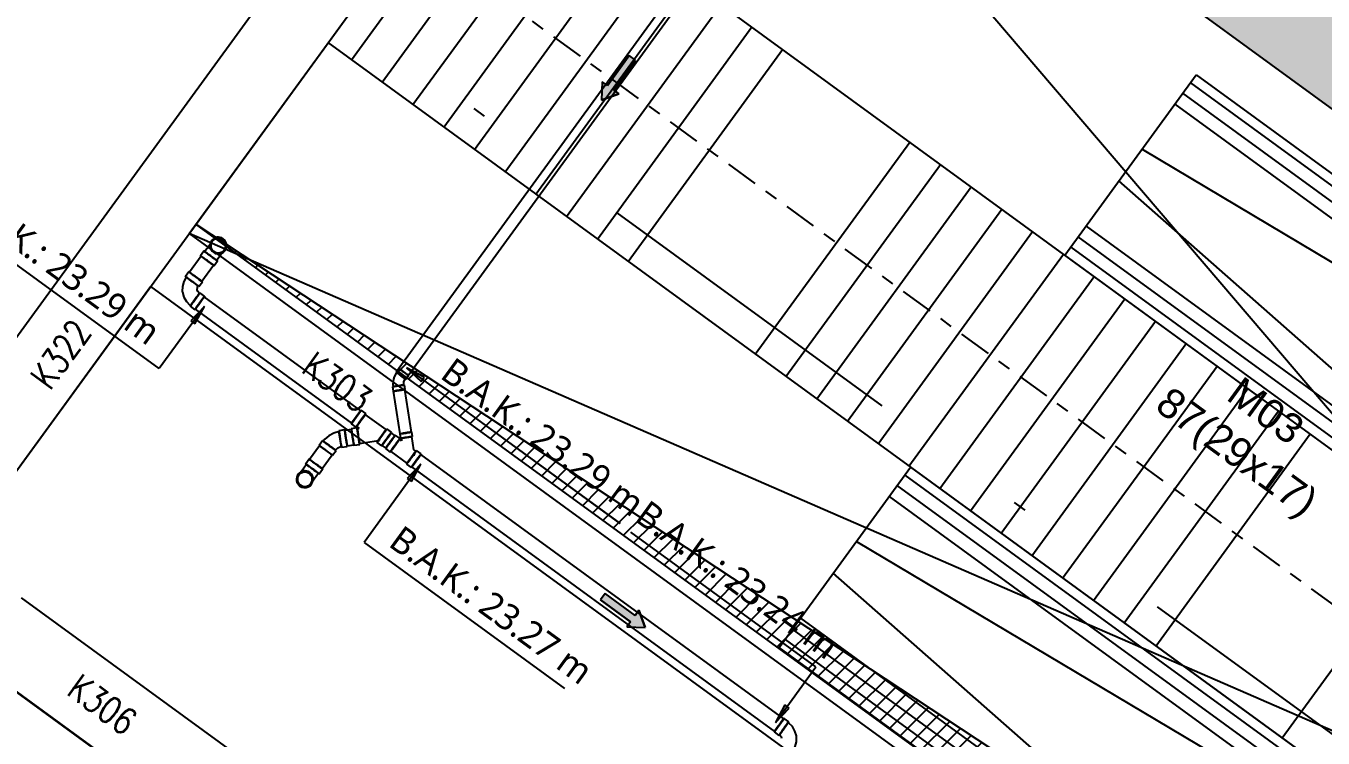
# Model space of a CAD drawing. Header units: millimetres. Extents: x 400382 to 401500, y 4543975 to 4544133.
# Drawn here: x 400791.23 to 400801.12, y 4544102.98 to 4544108.41 of the extents above; entities that cross this region are included whole.
import ezdxf
from ezdxf.enums import TextEntityAlignment as Align

# ---------------------------------------------------------------- set-up
doc = ezdxf.new("R2010")
doc.units = ezdxf.units.MM
for name, pattern in [('AKS', [3, 2.5, -0.25, 0, -0.25]), ('CENTER', [2, 1.25, -0.25, 0.25, -0.25]), ('CONTINU', [0]), ('DASHDOT2', [0.5, 0.25, -0.125, 0, -0.125]), ('HIDDEN', [0.375, 0.25, -0.125])]:
    doc.linetypes.add(name, pattern=pattern)
for name, color, linetype in [('aks prota', 2, 'AKS'), ('boşluk prota', 2, 'Continuous'), ('boşluk taraması prota', 252, 'Continuous'), ('kiriş prota', 6, 'Continuous'), ('kolon tarama prota', 252, 'Continuous'), ('merdiven prota', 2, 'Continuous'), ('perde prota', 1, 'Continuous'), ('PRT-AL-TUNEL_EKSENI', 14, 'DASHDOT2'), ('prt-s-taxis', 7, 'Continuous'), ('skesit prota', 7, 'Continuous'), ('st_s_ölçü', 4, 'Continuous'), ('TARAMA', 8, 'Continuous')]:
    doc.layers.add(name, color=color, linetype=linetype)
doc.styles.add('PRT-MI-a_Arial', font='Arial.ttf', dxfattribs={"height": 30})
doc.styles.add('Segoe UI Light_1', font='', dxfattribs={"height": 200})
doc.styles.add('TKIRIS', font='romanstw.shx')
doc.styles.get('Segoe UI Light_1').set_extended_font_data('Segoe UI Light')

# ---------------------------------------------------------------- blocks, each defined once
blk = doc.blocks.new('Flow Direction - Flow Direction _25mm_-1035271-_17_70 m  ARA KAT')
at = {"layer": 'TARAMA'}
blk.add_hatch(color=256, dxfattribs=at).paths.add_polyline_path([(0, 0), (-117, -78), (-117, -30), (-400, -30), (-400, 30), (-117, 30), (-117, 78)], flags=0)
for p, q in [((-117, 30), (-400, 30)), ((-400, 30), (-400, -30)), ((-117, 30), (-400, 30)), ((-400, 30), (-400, -30)), ((0, 0), (-117, 78)), ((-117, 78), (-117, 30)), ((-117, 78), (0, 0)), ((-117, 30), (-117, 78)), ((-117, -78), (0, 0)), ((-117, -78), (0, 0)), ((-400, -30), (-117, -30)), ((-117, -30), (-400, -30)), ((-117, -30), (-117, -78)), ((-117, -30), (-117, -78))]:
    blk.add_line(p, q, dxfattribs=at)
blk = doc.blocks.new('17.60 mekanik')
at = {"layer": 'kolon tarama prota'}
for points in [[(138307.45, 65008.93), (138297.03, 64997.96), (138300.23, 64995.63)], [(138461.76, 64962.32), (138472.74, 64951.91), (138475.06, 64955.1)], [(138472.79, 64888.8), (138462.38, 64877.83), (138465.57, 64875.5)], [(138743.3, 64692.26), (138753.72, 64703.24), (138750.52, 64705.56)]]:
    blk.add_hatch(color=256, dxfattribs=at).paths.add_polyline_path(points, flags=0)
for p, q in [((138784.01, 65413.51), (138455.79, 64961.76)), ((138463.07, 64956.47), (138791.29, 65408.22)), ((138272.94, 64961.43), (138115.02, 65076.16)), ((138307.1, 65051.05), (138304.48, 65047.46)), ((138304.87, 65047.18), (138295.97, 65034.93)), ((138314.8, 65039.96), (138317.41, 65043.56)), ((138295.58, 65035.21), (138292.97, 65031.61)), ((138305.52, 65027.99), (138314.41, 65040.24)), ((138303.29, 65024.12), (138305.9, 65027.71)), ((138307.65, 65016.66), (138304.05, 65019.28)), ((138426.81, 64929.5), (138307.37, 65016.28)), ((138307.45, 65008.93), (138272.94, 64961.43)), ((138296.56, 65008.96), (138300.16, 65006.35)), ((138307.45, 65008.93), (138297.03, 64997.96)), ((138300.23, 64995.63), (138307.45, 65008.93)), ((138300.44, 65006.73), (138419.87, 64919.96)), ((138297.03, 64997.96), (138300.23, 64995.63)), ((138455.73, 64961.81), (138453.67, 64958.98)), ((138461.76, 64962.32), (138472.74, 64951.91)), ((138475.06, 64955.1), (138461.76, 64962.32)), ((138461.76, 64962.32), (138624.82, 64843.86)), ((138461.08, 64953.6), (138463.14, 64956.43)), ((138472.74, 64951.91), (138475.06, 64955.1)), ((138451, 64947.83), (138451.54, 64944.37)), ((138451.62, 64944.38), (138456.77, 64911.89)), ((138460.59, 64945.8), (138460.04, 64949.26)), ((138465.66, 64913.3), (138460.51, 64945.79)), ((138624.82, 64843.86), (138484.38, 64945.89)), ((138430.68, 64927.27), (138427.09, 64929.89)), ((138446.27, 64915.13), (138430.3, 64926.74)), ((138414.54, 64914.9), (138410.15, 64914.21)), ((138419.72, 64915.24), (138414.62, 64914.43)), ((138419.59, 64919.57), (138423.19, 64916.96)), ((138424.03, 64916.4), (138419.64, 64915.71)), ((138423.58, 64917.49), (138425.65, 64915.99)), ((138425.65, 64915.99), (138424.14, 64915.75)), ((138450.26, 64913.05), (138446.66, 64915.67)), ((138452.91, 64910.54), (138449.98, 64912.67)), ((138466.28, 64909.85), (138465.73, 64913.31)), ((138395.51, 64902.72), (138387.88, 64892.22)), ((138397.74, 64906.6), (138395.13, 64903)), ((138412.15, 64901.61), (138416.54, 64902.31)), ((138416.46, 64902.78), (138421.56, 64903.59)), ((138421.64, 64903.12), (138426.03, 64903.81)), ((138425.93, 64904.46), (138438.72, 64906.49)), ((138438.72, 64906.49), (138439.56, 64905.88)), ((138439.17, 64905.35), (138442.76, 64902.74)), ((138440.16, 64906.72), (138441.06, 64906.86)), ((138440.94, 64907.73), (138440.9, 64907.79)), ((138443.04, 64903.12), (138445.97, 64900.99)), ((138456.79, 64908.31), (138453.19, 64910.92)), ((138458.02, 64906.6), (138456.4, 64907.78)), ((138456.69, 64911.88), (138457.24, 64908.42)), ((138457.71, 64908.5), (138458.01, 64906.6)), ((138467.38, 64899.79), (138465.8, 64909.78)), ((138387.5, 64892.5), (138384.88, 64888.91)), ((138397.43, 64885.29), (138405.06, 64895.79)), ((138405.44, 64895.51), (138408.05, 64899.1)), ((138445.69, 64900.61), (138449.29, 64898)), ((138449.68, 64898.53), (138462.21, 64889.42)), ((138466.72, 64895.68), (138466.75, 64895.63)), ((138468.93, 64898.67), (138467.38, 64899.79)), ((138468.01, 64895.86), (138467.81, 64897.13)), ((138472.91, 64896.59), (138469.32, 64899.21)), ((138749.64, 64694.95), (138472.63, 64896.21)), ((138395.2, 64881.41), (138397.81, 64885.01)), ((138472.79, 64888.8), (138429.45, 64829.14)), ((138461.82, 64888.89), (138465.42, 64886.28)), ((138472.79, 64888.8), (138462.38, 64877.83)), ((138465.57, 64875.5), (138472.79, 64888.8)), ((138465.7, 64886.66), (138742.71, 64685.4)), ((138462.38, 64877.83), (138465.57, 64875.5)), ((138774.08, 64734.62), (138633.02, 64837.11)), ((138429.45, 64829.14), (138582.52, 64717.93)), ((138743.3, 64692.26), (138774.08, 64734.62)), ((138750.52, 64705.56), (138743.3, 64692.26)), ((138753.72, 64703.24), (138750.52, 64705.56)), ((138743.3, 64692.26), (138753.72, 64703.24)), ((138753.52, 64692.72), (138749.92, 64695.33)), ((138742.43, 64685.02), (138746.03, 64682.41))]:
    blk.add_line(p, q, dxfattribs=at)
at = {"layer": 'kolon tarama prota', "flags": 128}
for points in [[(138313.42, 65058.63), (138315.13, 65060.19), (138317.32, 65060.94), (138319.63, 65060.76), (138321.4, 65059.89)], [(138307.63, 65050.67), (138309.41, 65053.11), (138311.01, 65055.32), (138312.29, 65057.07), (138313.11, 65058.21), (138313.42, 65058.63), (138313.42, 65058.63)], [(138314.68, 65050.65), (138313.12, 65052.36), (138312.37, 65054.55), (138312.55, 65056.86), (138313.42, 65058.63)], [(138322.66, 65051.91), (138320.95, 65050.35), (138318.76, 65049.6), (138316.45, 65049.78), (138314.68, 65050.65)], [(138322.66, 65051.91), (138322.39, 65051.53), (138321.58, 65050.42), (138320.32, 65048.68), (138318.73, 65046.49), (138316.95, 65044.05), (138316.88, 65043.95)], [(138321.4, 65059.89), (138322.96, 65058.18), (138323.71, 65055.99), (138323.53, 65053.68), (138322.66, 65051.91)], [(138293.51, 65031.22), (138291.65, 65027.86), (138290.67, 65024.15), (138290.64, 65020.31), (138290.73, 65019.64)], [(138302.02, 65021.43), (138302.18, 65023.39), (138302.75, 65024.51)], [(138303.67, 65018.74), (138302.4, 65020.24), (138302.02, 65021.43)], [(138290.73, 65019.64), (138291.79, 65015.95), (138293.73, 65012.64), (138296.42, 65009.9), (138296.95, 65009.49)], [(138451.69, 64953.56), (138451.3, 64949.87), (138451.47, 64947.9)], [(138454.06, 64958.69), (138452.29, 64955.44), (138451.69, 64953.56)], [(138459.56, 64949.19), (138459.65, 64951.62), (138459.66, 64951.64)], [(138459.66, 64951.64), (138460.68, 64953.86), (138460.69, 64953.88)], [(138410.26, 64913.55), (138406.24, 64912.44), (138402.57, 64910.44), (138399.45, 64907.67), (138398.27, 64906.21)], [(138407.52, 64899.49), (138409.38, 64901.25), (138411.74, 64902.21), (138412.04, 64902.26)], [(138379.63, 64880.56), (138379.91, 64880.94), (138380.72, 64882.05), (138381.98, 64883.78), (138383.57, 64885.97), (138385.34, 64888.41), (138385.42, 64888.52)], [(138379.63, 64880.56), (138381.35, 64882.12), (138383.54, 64882.87), (138385.85, 64882.69), (138387.62, 64881.82)], [(138380.9, 64872.57), (138379.34, 64874.29), (138378.59, 64876.48), (138378.77, 64878.79), (138379.63, 64880.56)], [(138388.88, 64873.84), (138387.17, 64872.28), (138384.98, 64871.53), (138382.67, 64871.71), (138380.9, 64872.57)], [(138387.62, 64881.82), (138389.18, 64880.11), (138389.93, 64877.92), (138389.75, 64875.61), (138388.88, 64873.84)], [(138394.67, 64881.8), (138392.89, 64879.35), (138391.29, 64877.15), (138390.01, 64875.39), (138389.18, 64874.25), (138388.88, 64873.84), (138388.88, 64873.84)], [(138759.35, 64682.04), (138758.29, 64685.72), (138756.35, 64689.04), (138753.66, 64691.78), (138753.13, 64692.19)], [(138746.41, 64682.94), (138747.68, 64681.44), (138748.06, 64680.25)], [(138756.57, 64670.46), (138758.43, 64673.82), (138759.41, 64677.53), (138759.44, 64681.37), (138759.35, 64682.04)]]:
    blk.add_lwpolyline(points, dxfattribs=at)
at = {"layer": 'kolon tarama prota'}
for centre, radius, start, end in [((138318.04, 65055.27), 6.38, 54, 234), ((138318.04, 65055.27), 6.38, 54, 234), ((138318.04, 65055.27), 5.71, 54, 234), ((138318.04, 65055.27), 5.9, 324, 144), ((138318.04, 65055.27), 6.38, 234, 54), ((138318.04, 65055.27), 6.38, 234, 54), ((138318.04, 65055.27), 5.9, 144, 324), ((138318.04, 65055.27), 5.72, 234, 54), ((138384.26, 64877.2), 6.38, 54, 234), ((138384.26, 64877.2), 6.38, 54, 234), ((138384.26, 64877.2), 5.72, 54, 234), ((138384.26, 64877.2), 5.9, 324, 144), ((138384.26, 64877.2), 6.38, 234, 54), ((138384.26, 64877.2), 6.38, 234, 54), ((138384.26, 64877.2), 5.9, 144, 324), ((138384.26, 64877.2), 5.72, 234, 54)]:
    blk.add_arc(centre, radius, start, end, dxfattribs=at)
for centre, major_axis, ratio, start_param, end_param in [((138312.25, 65047.31), (5.16, -3.75), 0.01, 1.570796, 4.712389), ((138312.25, 65047.31), (-4.62, 3.36), 0.01, 4.712389, 7.853982), ((138309.64, 65043.71), (-5.16, 3.75), 0.01, 4.712389, 7.853982), ((138309.64, 65043.71), (4.77, -3.47), 0.01, 3.141593, 4.712389), ((138309.64, 65043.71), (-4.77, 3.47), 0.01, 4.712389, 6.283185), ((138309.64, 65043.71), (5.16, -3.75), 0.01, 4.712389, 7.853982), ((138309.64, 65043.71), (4.77, -3.47), 0.01, 4.712389, 6.283185), ((138309.64, 65043.71), (4.77, -3.47), 0.01, 0, 1.570796), ((138312.25, 65047.31), (5.16, -3.75), 0.01, 4.712389, 7.853982), ((138312.25, 65047.31), (4.62, -3.36), 0.01, 4.712389, 7.853982), ((138298.13, 65027.87), (5.16, -3.75), 0.01, 0.010005, 3.151598), ((138298.13, 65027.87), (5.16, -3.75), 0.01, 3.151598, 6.293191), ((138298.13, 65027.87), (-4.62, 3.36), 0.01, 3.151598, 6.293191), ((138298.13, 65027.87), (-4.62, 3.36), 0.01, 0.010005, 3.151598), ((138300.74, 65031.46), (-5.16, 3.75), 0.01, 3.151598, 6.293191), ((138300.74, 65031.46), (5.16, -3.75), 0.01, 3.151598, 6.293191), ((138300.74, 65031.46), (4.77, -3.47), 0.01, 3.141593, 4.712389), ((138300.74, 65031.46), (4.77, -3.47), 0.01, 1.570796, 3.141593), ((138300.74, 65031.46), (-4.77, 3.47), 0.01, 1.570796, 3.141593), ((138300.74, 65031.46), (-4.77, 3.47), 0.01, 3.141593, 4.712389), ((138300.31, 65014.12), (3.75, 5.16), 0.010006, 6.273186, 9.414779), ((138300.31, 65014.12), (3.75, 5.16), 0.010006, 3.131593, 6.273186), ((138300.31, 65014.12), (3.36, 4.62), 0.010006, 6.273186, 9.414779), ((138300.31, 65014.12), (3.36, 4.62), 0.010006, 3.131593, 6.273186), ((138303.9, 65011.51), (3.75, 5.16), 0.010006, 6.273186, 9.414779), ((138303.9, 65011.51), (3.75, 5.16), 0.010006, 3.131593, 6.273186), ((138303.9, 65011.51), (3.47, 4.77), 0.010006, 1.570796, 3.141593), ((138303.9, 65011.51), (3.47, 4.77), 0.010006, 3.141593, 4.712389), ((138303.9, 65011.51), (3.47, 4.77), 0.010006, 0, 1.570796), ((138303.9, 65011.51), (3.47, 4.77), 0.010006, 4.712389, 6.283185), ((138459.43, 64959.12), (3.7, -2.69), 0.01, 0.004141, 3.145734), ((138459.43, 64959.12), (3.7, -2.69), 0.01, 3.145734, 6.287327), ((138459.43, 64959.12), (3.64, -2.65), 0.01, 3.141593, 4.712389), ((138459.43, 64959.12), (-3.64, 2.65), 0.01, 4.712389, 6.283185), ((138457.38, 64956.29), (-3.7, 2.69), 0.01, 3.145734, 6.287327), ((138457.38, 64956.29), (3.7, -2.69), 0.01, 3.145734, 6.287327), ((138457.38, 64956.29), (3.31, -2.41), 0.01, 0.004141, 3.145734), ((138457.38, 64956.29), (-3.31, 2.41), 0.01, 0.004141, 3.145734), ((138459.43, 64959.12), (3.64, -2.65), 0.01, 4.712389, 6.283185), ((138459.43, 64959.12), (3.64, -2.65), 0.01, 0, 1.570796), ((138455.52, 64948.54), (4.52, 0.72), 0.009999, 3.137451, 6.279043), ((138455.52, 64948.54), (4.52, 0.72), 0.009999, 6.279043, 9.420636), ((138455.52, 64948.54), (4.05, 0.64), 0.009999, 6.279043, 9.420636), ((138455.52, 64948.54), (4.05, 0.64), 0.009999, 3.137451, 6.279043), ((138456.07, 64945.09), (4.52, 0.72), 0.009999, 6.279043, 9.420636), ((138456.07, 64945.09), (4.52, 0.72), 0.009999, 3.137451, 6.279043), ((138456.07, 64945.09), (4.44, 0.7), 0.009999, 1.570796, 3.141593), ((138456.07, 64945.09), (4.44, 0.7), 0.009999, 3.141593, 4.712389), ((138456.07, 64945.09), (4.44, 0.7), 0.009999, 0, 1.570796), ((138456.07, 64945.09), (4.44, 0.7), 0.009999, 4.712389, 6.283185), ((138423.34, 64924.73), (3.75, 5.16), 0.010006, 6.279045, 9.420637), ((138423.34, 64924.73), (3.75, 5.16), 0.010006, 3.137452, 6.279045), ((138423.34, 64924.73), (3.47, 4.77), 0.010006, 1.570796, 3.141593), ((138423.34, 64924.73), (3.47, 4.77), 0.010006, 3.141593, 4.712389), ((138426.94, 64922.12), (3.75, 5.16), 0.010006, 6.279045, 9.420637), ((138426.94, 64922.12), (3.75, 5.16), 0.010006, 3.137452, 6.279045), ((138423.34, 64924.73), (3.47, 4.77), 0.010006, 0, 1.570796), ((138423.34, 64924.73), (3.47, 4.77), 0.010006, 4.712389, 6.283185), ((138426.94, 64922.12), (3.36, 4.62), 0.010006, 6.279045, 9.420637), ((138426.94, 64922.12), (3.36, 4.62), 0.010006, 3.137452, 6.279045), ((138411.15, 64907.91), (-1, 6.3), 0.004147, 0.010138, 3.15173), ((138411.15, 64907.91), (-1, 6.3), 0.004147, 3.15173, 6.293323), ((138411.15, 64907.91), (-0.89, 5.64), 0.004147, 0.010138, 3.15173), ((138411.15, 64907.91), (-0.89, 5.64), 0.004147, 3.15173, 6.293323), ((138415.54, 64908.6), (-1, 6.3), 0.004147, 0.010138, 3.15173), ((138415.54, 64908.6), (-1, 6.3), 0.004147, 3.15173, 6.293323), ((138415.54, 64908.6), (-0.92, 5.83), 0.004147, 0, 1.570796), ((138415.54, 64908.6), (-0.92, 5.83), 0.004147, 4.712389, 6.283185), ((138420.64, 64909.41), (-1, 6.3), 0.004147, 6.273182, 9.414775), ((138420.64, 64909.41), (-1, 6.3), 0.004147, 3.13159, 6.273182), ((138420.64, 64909.41), (-0.92, 5.83), 0.004147, 0, 1.570796), ((138420.64, 64909.41), (-0.92, 5.83), 0.004147, 4.712389, 6.283185), ((138425.03, 64910.11), (-1, 6.3), 0.004147, 6.273182, 9.414775), ((138425.03, 64910.11), (-1, 6.3), 0.004147, 3.13159, 6.273182), ((138425.03, 64910.11), (-0.89, 5.64), 0.004147, 6.273182, 9.414775), ((138425.03, 64910.11), (-0.89, 5.64), 0.004147, 3.13159, 6.273182), ((138442.91, 64910.51), (3.75, 5.16), 0.010006, 6.279045, 9.420637), ((138442.91, 64910.51), (3.75, 5.16), 0.010006, 3.137452, 6.279045), ((138442.91, 64910.51), (3.36, 4.62), 0.010006, 6.279045, 9.420637), ((138442.91, 64910.51), (3.36, 4.62), 0.010006, 3.137452, 6.279045), ((138446.51, 64907.9), (3.75, 5.16), 0.010006, 6.279045, 9.420637), ((138446.51, 64907.9), (3.75, 5.16), 0.010006, 3.137452, 6.279045), ((138446.51, 64907.9), (3.47, 4.77), 0.010006, 0, 1.570796), ((138446.51, 64907.9), (3.47, 4.77), 0.010006, 4.712389, 6.283185), ((138461.21, 64912.59), (4.52, 0.72), 0.009999, 0.004144, 3.145737), ((138461.21, 64912.59), (4.52, 0.72), 0.009999, 3.145737, 6.287329), ((138461.21, 64912.59), (4.44, 0.7), 0.009999, 1.570796, 3.141593), ((138461.21, 64912.59), (4.44, 0.7), 0.009999, 3.141593, 4.712389), ((138461.21, 64912.59), (4.44, 0.7), 0.009999, 0, 1.570796), ((138461.21, 64912.59), (4.44, 0.7), 0.009999, 4.712389, 6.283185), ((138400.28, 64899.25), (5.16, -3.75), 0.010101, 3.145829, 6.287421), ((138400.28, 64899.25), (-5.16, 3.75), 0.010101, 3.145829, 6.287421), ((138400.28, 64899.25), (-4.77, 3.47), 0.010101, 0, 1.570796), ((138400.28, 64899.25), (-4.77, 3.47), 0.010101, 4.712389, 6.283185), ((138402.9, 64902.85), (-5.16, 3.75), 0.010101, 0.004236, 3.145829), ((138402.9, 64902.85), (5.16, -3.75), 0.010101, 0.004236, 3.145829), ((138402.9, 64902.85), (-4.62, 3.36), 0.010101, 0.004236, 3.145829), ((138402.9, 64902.85), (4.62, -3.36), 0.010101, 0.004236, 3.145829), ((138415.54, 64908.6), (-0.92, 5.83), 0.004147, 1.570796, 3.141593), ((138415.54, 64908.6), (-0.92, 5.83), 0.004147, 3.141593, 4.712389), ((138420.64, 64909.41), (-0.92, 5.83), 0.004147, 1.570796, 3.141593), ((138420.64, 64909.41), (-0.92, 5.83), 0.004147, 3.141593, 4.712389), ((138440.17, 64912.51), (-0.89, 5.64), 0.004147, 2.559394, 3.13159), ((138440.17, 64912.51), (-0.89, 5.64), 0.004147, 3.13159, 3.703786), ((138446.51, 64907.9), (3.47, 4.77), 0.010006, 1.570796, 3.141593), ((138446.51, 64907.9), (3.47, 4.77), 0.010006, 3.141593, 4.712389), ((138449.44, 64905.77), (3.75, 5.16), 0.010001, 6.279045, 9.420637), ((138449.44, 64905.77), (3.75, 5.16), 0.010001, 3.137452, 6.279045), ((138449.44, 64905.77), (3.47, 4.77), 0.010006, 1.570796, 3.141593), ((138449.44, 64905.77), (3.47, 4.77), 0.010006, 3.141593, 4.712389), ((138453.04, 64903.15), (3.75, 5.16), 0.010001, 6.279045, 9.420637), ((138453.04, 64903.15), (3.75, 5.16), 0.010001, 3.137452, 6.279045), ((138449.44, 64905.77), (3.47, 4.77), 0.010006, 0, 1.570796), ((138449.44, 64905.77), (3.47, 4.77), 0.010006, 4.712389, 6.283185), ((138453.04, 64903.15), (3.36, 4.62), 0.010001, 6.279045, 9.420637), ((138453.04, 64903.15), (3.36, 4.62), 0.010001, 3.137452, 6.279045), ((138461.76, 64909.14), (4.52, 0.72), 0.009999, 0.004144, 3.145737), ((138461.76, 64909.14), (4.52, 0.72), 0.009999, 3.145737, 6.287329), ((138461.76, 64909.14), (4.05, 0.64), 0.009999, 0.004144, 3.145737), ((138461.76, 64909.14), (4.05, 0.64), 0.009999, 3.145737, 6.287329), ((138392.65, 64888.76), (5.16, -3.75), 0.010101, 1.570796, 4.712389), ((138392.65, 64888.76), (-4.77, 3.47), 0.010101, 0, 1.570796), ((138392.65, 64888.76), (-4.77, 3.47), 0.010101, 4.712389, 6.283185), ((138400.28, 64899.25), (4.77, -3.47), 0.010101, 4.712389, 6.283185), ((138400.28, 64899.25), (4.77, -3.47), 0.010101, 0, 1.570796), ((138465.57, 64894.05), (3.75, 5.16), 0.010001, 6.279045, 9.420637), ((138465.57, 64894.05), (3.75, 5.16), 0.010001, 3.137452, 6.279045), ((138465.57, 64894.05), (3.36, 4.62), 0.010001, 6.279045, 9.420637), ((138465.57, 64894.05), (3.36, 4.62), 0.010001, 3.137452, 6.279045), ((138469.17, 64891.44), (3.75, 5.16), 0.010001, 6.279045, 9.420637), ((138469.17, 64891.44), (3.75, 5.16), 0.010001, 3.137452, 6.279045), ((138463.96, 64895.22), (4.05, 0.64), 0.009999, 0.004144, 0.818794), ((138463.96, 64895.22), (4.05, 0.64), 0.009999, 5.472679, 6.287329), ((138469.17, 64891.44), (3.47, 4.77), 0.010001, 0, 1.570796), ((138469.17, 64891.44), (3.47, 4.77), 0.010001, 4.712389, 6.283185), ((138390.04, 64885.16), (-5.16, 3.75), 0.010101, 4.712389, 7.853982), ((138390.04, 64885.16), (-4.62, 3.36), 0.010101, 4.712389, 7.853982), ((138390.04, 64885.16), (5.16, -3.75), 0.010101, 4.712389, 7.853982), ((138390.04, 64885.16), (4.62, -3.36), 0.010101, 4.712389, 7.853982), ((138392.65, 64888.76), (-5.16, 3.75), 0.010101, 1.570796, 4.712389), ((138392.65, 64888.76), (-4.77, 3.47), 0.010101, 1.570796, 3.141593), ((138392.65, 64888.76), (-4.77, 3.47), 0.010101, 3.141593, 4.712389), ((138469.17, 64891.44), (3.47, 4.77), 0.010001, 1.570796, 3.141593), ((138469.17, 64891.44), (3.47, 4.77), 0.010001, 3.141593, 4.712389), ((138746.18, 64690.18), (3.75, 5.16), 0.010001, 6.273186, 9.414779), ((138746.18, 64690.18), (3.75, 5.16), 0.010001, 3.131593, 6.273186), ((138746.18, 64690.18), (3.47, 4.77), 0.010001, 0, 1.570796), ((138746.18, 64690.18), (3.47, 4.77), 0.010001, 4.712389, 6.283185), ((138746.18, 64690.18), (3.47, 4.77), 0.010001, 1.570796, 3.141593), ((138746.18, 64690.18), (3.47, 4.77), 0.010001, 3.141593, 4.712389), ((138749.77, 64687.56), (3.75, 5.16), 0.010001, 6.273186, 9.414779), ((138749.77, 64687.56), (3.75, 5.16), 0.010001, 3.131593, 6.273186), ((138749.77, 64687.56), (3.36, 4.62), 0.010001, 6.273186, 9.414779), ((138749.77, 64687.56), (3.36, 4.62), 0.010001, 3.131593, 6.273186)]:
    blk.add_ellipse(centre, major_axis=major_axis, ratio=ratio, start_param=start_param, end_param=end_param, dxfattribs=at)
at = {"layer": 'kolon tarama prota', "xscale": 0.1, "yscale": 0.1, "zscale": 0.1}
for p, rotation in [((138610.13, 65166.54), 233.9999999999991), ((138644.01, 64764.4), 323.999999999999)]:
    blk.add_blockref('Flow Direction - Flow Direction _25mm_-1035271-_17_70 m  ARA KAT', p, dxfattribs=dict(at, rotation=rotation))
at = {"layer": 'kolon tarama prota', "char_height": 20, "attachment_point": 1, "rotation": 324, "line_spacing_factor": 1.142579, "style": 'Segoe UI Light_1'}
for s, insert, width in [('B.A.K.: 23.29 m', (138128.74, 65101.54), 213.1568), ('B.A.K.: 23.29 m', (138498.1, 64971.27), 213.1568), ('B.A.K.: 23.24 m', (138646.57, 64862.61), 213.6595), ('B.A.K.: 23.27 m', (138458.88, 64843.11), 212.6541)]:
    blk.add_mtext(s, dxfattribs=dict(at, insert=insert, width=width))
blk = doc.blocks.new('yürüyen mer 2')
at = {"color": 253}
blk.add_lwpolyline([(52650.96, 3429.07), (52650.96, 3599.07)], dxfattribs=at)
at = {"layer": 'st_s_ölçü', "color": 252, "ltscale": 0.1}
blk.add_line((53451.18, 3599.07), (53451.18, 3429.07), dxfattribs=at)
for points in [[(52650.96, 3599.07), (53472.18, 3599.07), (53472.18, 3429.07), (52650.96, 3429.07)], [(52650.96, 3591.57), (53396.48, 3591.57), (53396.48, 3581.82), (52650.96, 3581.82)], [(53349.48, 3599.07), (53349.48, 3591.57)], [(52650.96, 3571.57), (53349.48, 3571.57), (53349.48, 3581.82)], [(52650.96, 3529.07), (53109.28, 3571.57), (53109.28, 3456.57), (52650.96, 3499.07)], [(52650.96, 3456.57), (53349.48, 3456.57), (53349.48, 3446.32)], [(52650.96, 3436.57), (53396.48, 3436.57), (53396.48, 3446.32), (52650.96, 3446.32)], [(53349.48, 3429.07), (53349.48, 3436.57)]]:
    blk.add_lwpolyline(points, dxfattribs=at)
blk = doc.blocks.new('Stair_Anotation')
at = {"color": 0, "style": 'PRT-MI-a_Arial'}
blk.add_attdef('M.ADI', text='', height=0.2, dxfattribs=at).set_placement((0, 0), align=Align.BOTTOM_CENTER)
blk.add_attdef('BAS.SAYI-(EN-RIHT)', text='', height=0.2, dxfattribs=at).set_placement((0, -0.08), align=Align.TOP_CENTER)

msp = doc.modelspace()

# ---------------------------------------------------------------- hatches: boundary and pattern name
at = {"layer": 'boşluk taraması prota', "ltscale": 2}
h = msp.add_hatch(dxfattribs=at)
h.set_pattern_fill('ANSI31', color=256, scale=0.03, angle=-0.07154, style=0)
h.set_pattern_definition([(44.928458, (400130.56072, 4543653.25993), (-0.06726777, 0.067435967), [])])
h.paths.add_polyline_path([(400800.8179, 4544101.4362), (400804.2966, 4544105.3922), (400800.9591, 4544100.7714), (400792.5264, 4544106.9035)])
at = {"layer": 'kolon tarama prota'}
h = msp.add_hatch(color=256, dxfattribs=at)
h.dxf.hatch_style = 1
h.paths.add_polyline_path([(400825.5274, 4544091.9084), (400771.9772, 4544130.9172), (400746.8356, 4544096.4035), (400748.048, 4544095.5203), (400772.3064, 4544128.8215), (400822.9754, 4544091.9116)])

# ---------------------------------------------------------------- linework, layer by layer
at = {"layer": 'aks prota', "ltscale": 10}
for p, q in [((400845.8668, 4544063.483), (400762.7553, 4544124.0257)), ((400845.8668, 4544063.483), (400762.7553, 4544124.0257)), ((400770.5127, 4544076.6815), (400798.0094, 4544114.4283)), ((400770.5127, 4544076.6815), (400798.0094, 4544114.4283))]:
    msp.add_line(p, q, dxfattribs=at)
at = {"layer": 'boşluk prota', "ltscale": 0.05}
msp.add_lwpolyline([(400800.8179, 4544101.4362), (400804.2966, 4544105.3922), (400800.9591, 4544100.7714), (400792.5264, 4544106.9035)], close=True, dxfattribs=at)
at = {"layer": 'kiriş prota'}
for p, q in [((400790.2234, 4544104.7589), (400795.4637, 4544111.9526)), ((400792.4748, 4544106.8304), (400795.9487, 4544111.5993)), ((400790.7084, 4544104.4056), (400792.1804, 4544106.4263))]:
    msp.add_line(p, q, dxfattribs=at)
for points in [[(400805.6668, 4544101.922), (400794.7041, 4544109.9077)], [(400793.5335, 4544108.2861), (400804.4973, 4544100.2996)], [(400792.4748, 4544106.8304), (400803.4375, 4544098.8446)], [(400792.1804, 4544106.4263), (400803.1431, 4544098.4405)], [(400791.1934, 4544104.0523), (400801.6711, 4544096.4198)], [(400788.7334, 4544096.5653), (400792.7961, 4544102.1425), (400790.8401, 4544103.5673)], [(400790.8401, 4544103.5673), (400792.7961, 4544102.1425)]]:
    msp.add_lwpolyline(points, dxfattribs=at)
at = {"layer": 'merdiven prota', "linetype": 'HIDDEN', "ltscale": 10}
for p, q in [((400793.7132, 4544108.1552), (400794.8908, 4544109.7717)), ((400793.9476, 4544107.9844), (400795.1252, 4544109.601)), ((400794.182, 4544107.8137), (400795.3596, 4544109.4303)), ((400794.4164, 4544107.6429), (400795.594, 4544109.2595)), ((400794.6508, 4544107.4722), (400795.8284, 4544109.0888)), ((400794.8852, 4544107.3014), (400796.0628, 4544108.918)), ((400795.1196, 4544107.1307), (400796.2972, 4544108.7473)), ((400795.354, 4544106.9599), (400796.5316, 4544108.5765)), ((400795.5884, 4544106.7892), (400796.766, 4544108.4058)), ((400795.8228, 4544106.6184), (400797.0004, 4544108.235)), ((400796.7927, 4544105.9118), (400797.9703, 4544107.5283)), ((400797.0271, 4544105.741), (400798.2047, 4544107.3576)), ((400797.2615, 4544105.5703), (400798.4391, 4544107.1868)), ((400797.4959, 4544105.3995), (400798.6735, 4544107.0161)), ((400797.7303, 4544105.2288), (400798.9079, 4544106.8453)), ((400797.9647, 4544105.058), (400799.1423, 4544106.6746)), ((400798.1991, 4544104.8873), (400799.3767, 4544106.5038)), ((400798.4335, 4544104.7165), (400799.6111, 4544106.3331)), ((400798.6679, 4544104.5458), (400799.8455, 4544106.1623)), ((400798.9023, 4544104.375), (400800.0799, 4544105.9916)), ((400799.1367, 4544104.2043), (400800.3143, 4544105.8208)), ((400799.3711, 4544104.0335), (400800.5487, 4544105.6501)), ((400799.6055, 4544103.8628), (400800.7831, 4544105.4793)), ((400799.848, 4544103.6861), (400801.0256, 4544105.3027)), ((400800.8099, 4544102.9856), (400801.9875, 4544104.6022))]:
    msp.add_line(p, q, dxfattribs=at)
at = {"layer": 'perde prota'}
msp.add_lwpolyline([(400825.5274, 4544091.9084), (400771.9772, 4544130.9172), (400746.8362, 4544096.4042), (400748.0486, 4544095.521), (400772.3064, 4544128.8215), (400822.9754, 4544091.9116)], close=True, dxfattribs=at)
at = {"layer": 'perde prota', "color": 4}
msp.add_lwpolyline([(400795.9487, 4544111.5993), (400804.4832, 4544101.6083), (400792.4748, 4544106.8304)], dxfattribs=at)
at = {"layer": 'PRT-AL-TUNEL_EKSENI', "ltscale": 10}
msp.add_line((400855.4711, 4544063.4769), (400766.0739, 4544128.5984), dxfattribs=at)
at = {"layer": 'skesit prota', "linetype": 'CENTER', "ltscale": 0.2}
msp.add_lwpolyline([(400765.0243, 4544130.3522), (400860.9658, 4544060.4634)], dxfattribs=at)

# ---------------------------------------------------------------- block references
at = {"layer": 'merdiven prota', "xscale": 0.01, "yscale": 0.01, "zscale": 0.01, "rotation": 359.9284577011093}
msp.add_blockref('17.60 mekanik', (399408.7062, 4543457.9141), dxfattribs=at)
at = {"layer": 'prt-s-taxis'}
ref = msp.add_blockref('Stair_Anotation', (400800.5891, 4544105.3307), dxfattribs=dict(at, xscale=-1.125, yscale=1.125, zscale=1.125, rotation=323.9284576664749))
ref.add_attrib('M.ADI', 'M03', dxfattribs={"layer": '0', "color": 0, "height": 0.225, "rotation": 323.92846, "style": 'PRT-MI-a_Arial'}).set_placement((400800.5818, 4544105.336), align=Align.BOTTOM_CENTER)
ref.add_attrib('BAS.SAYI-(EN-RIHT)', '87(29x17)', dxfattribs={"layer": '0', "color": 0, "height": 0.225, "rotation": 323.92846, "style": 'PRT-MI-a_Arial'}).set_placement((400800.5346, 4544105.259), align=Align.TOP_CENTER)
at = {"layer": 'st_s_ölçü', "linetype": 'CONTINU', "xscale": 0.01000000000000001, "yscale": 0.01000000000000001, "zscale": 0.01000000000000001, "rotation": 323.928457701103}
for p in [(400353.3956, 4544388.9557), (400351.2171, 4544385.965)]:
    msp.add_blockref('yürüyen mer 2', p, dxfattribs=at)

# ---------------------------------------------------------------- texts
at = {"layer": 'kiriş prota', "ltscale": 0.05, "style": 'TKIRIS', "width": 0.8}
for s, rotation, p in [('K322', 53.92846, (400791.3328, 4544105.6874)), ('K303', 323.92846, (400793.3793, 4544105.8621)), ('K306', 323.92846, (400791.5888, 4544103.4042))]:
    msp.add_text(s, height=0.2, rotation=rotation, dxfattribs=at).set_placement(p, align=Align.MIDDLE_LEFT)

doc.saveas('drawing.dxf')
